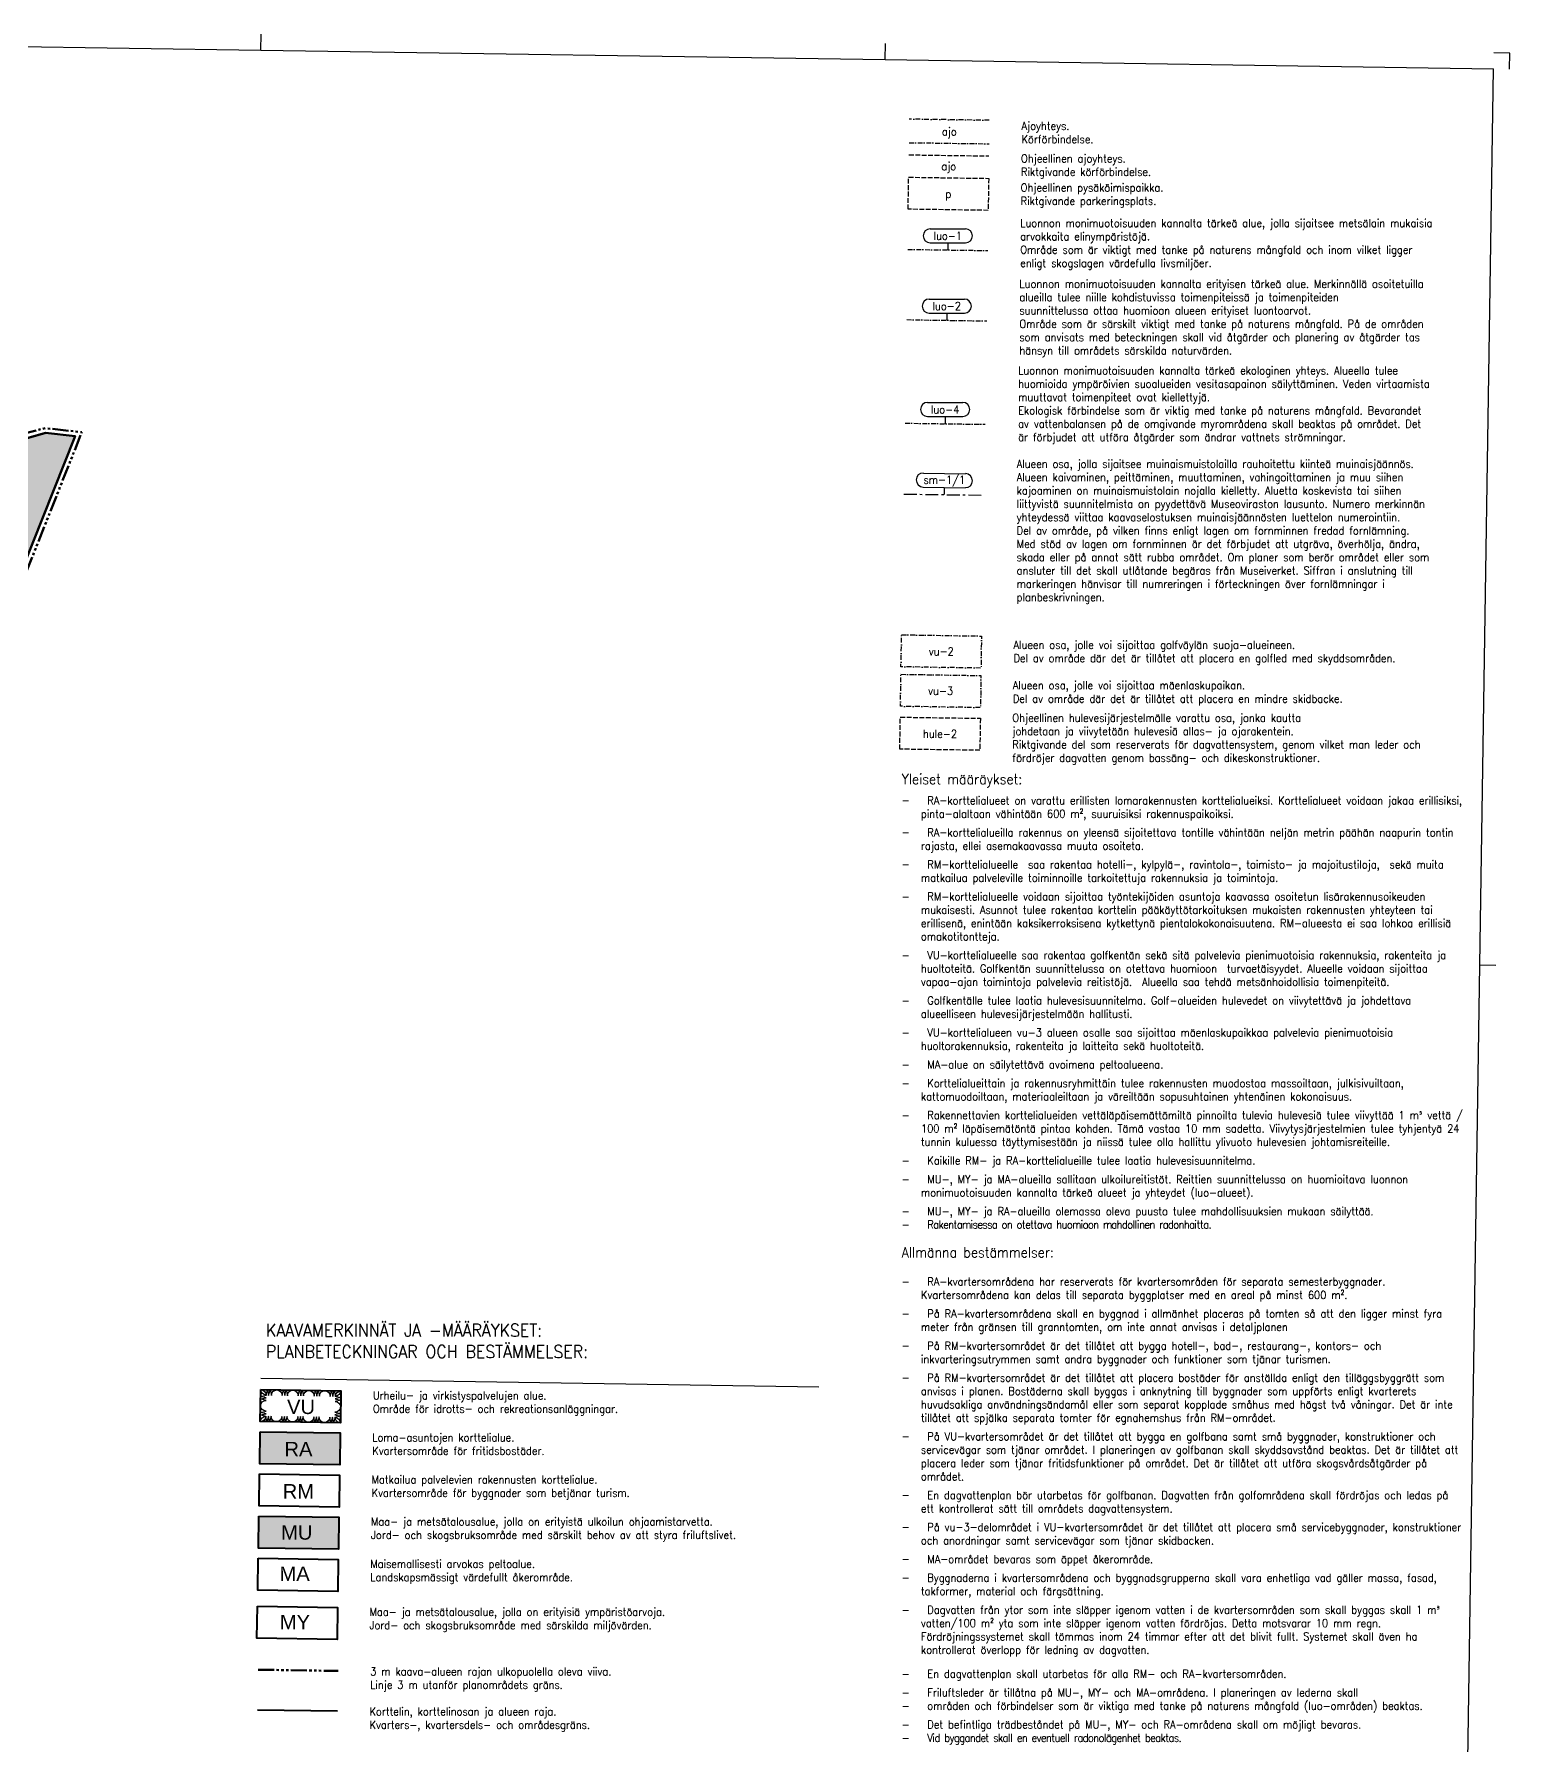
# Model space of a CAD drawing. Header units: metres. Extents: x 25522382 to 25525137, y 6684921 to 6686673.
# Drawn here: x 25524215 to 25525137, y 6685573 to 6686643 of the extents above; entities that cross this region are included whole.
import ezdxf
from ezdxf.enums import TextEntityAlignment as Align

# ---------------------------------------------------------------- set-up
doc = ezdxf.new("R2010")
doc.units = ezdxf.units.M
doc.header["$MEASUREMENT"] = 0
for name, pattern in [('AK_KAAVA-ALUE_3M', [20.5, 10, -1.5, 1.5, -1.5, 1.5, -1.5, 1.5, -1.5]), ('AK_OSA-ALUEENRAJA', [13.4, 8, -2, 1.4, -2]), ('AK_RAKENNUSALA', [5.4, 3, -1, 0.4, -1]), ('AK_RAKENNUSALA_OHJEELLINEN', [4, 3, -1])]:
    doc.linetypes.add(name, pattern=pattern)
for name, color, linetype, true_color in [('036_VU', 7, 'Continuous', 0x58a618), ('040_RA', 7, 'Continuous', 0xfcd450), ('041_RM', 7, 'Continuous', 0xfcd450), ('078_MA', 7, 'Continuous', 0xf5ec5a), ('079_MU', 7, 'Continuous', 0xa9dc92), ('080_MY', 7, 'Continuous', 0xa9dc92), ('A-VARITYS-ALUE_MU', 7, 'Continuous', 0xa9dc92)]:
    doc.layers.add(name, color=color, linetype=linetype, true_color=true_color)
for name, color, linetype, lineweight in [('084_Kort_raja', 7, 'Continuous', 50), ('AK_KAAVA-ALUE_3M', 1, 'AK_KAAVA-ALUE_3M', 50), ('AK_KORTTELINRAJA', 250, 'Continuous', 40)]:
    doc.layers.add(name, color=color, linetype=linetype, lineweight=lineweight)
for name, color, linetype in [('AK_KAAVAMERKINTA', 250, 'Continuous'), ('AK_MERKINTOJEN_SELITYS', 250, 'Continuous'), ('AK_OSA-ALUEEN_RAJA', 250, 'AK_RAKENNUSALA'), ('AK_OSA-ALUEENRAJA', 250, 'AK_OSA-ALUEENRAJA'), ('AK_PUISTO', 250, 'Continuous'), ('AK_RAAMI', 250, 'Continuous'), ('AK_RAAMI_TAITTOMERKKI', 3, 'Continuous'), ('AK_RAKENNUSALA', 250, 'AK_RAKENNUSALA'), ('AK_RAKENNUSALA_OHJEELLINEN', 250, 'AK_RAKENNUSALA_OHJEELLINEN'), ('ALUEPLIN_MA', 7, 'Continuous'), ('ALUEPLIN_MU', 7, 'Continuous'), ('ALUEPLIN_MY', 7, 'Continuous'), ('ALUEPLIN_RA', 7, 'Continuous'), ('ALUEPLIN_RM', 7, 'Continuous'), ('ALUEPLIN_VU', 7, 'Continuous'), ('täyttöMU', 7, 'Continuous'), ('täyttöR', 7, 'Continuous')]:
    doc.layers.add(name, color=color, linetype=linetype)
doc.styles.add('a2000', font='arial.ttf')
doc.styles.add('ROMANS', font='ROMANS.shx', dxfattribs={"width": 0.9})

# ---------------------------------------------------------------- blocks, each defined once
blk = doc.blocks.new('RAAMI_5C6B')
at = {"layer": 'AK_RAAMI'}
for p, q in [((787.66, 833.1), (982.62, 830.15)), ((982.62, 830.15), (1177.58, 827.19)), ((1177.58, 827.19), (1367.55, 824.31)), ((1177.58, 827.19), (1367.55, 824.31)), ((1363.3, 544.37), (1367.55, 824.31)), ((1358.99, 259.42), (1363.3, 544.37))]:
    blk.add_line(p, q, dxfattribs=at)
at = {"layer": 'AK_RAAMI_TAITTOMERKKI'}
for p, q in [((982.62, 830.15), (982.69, 835.14)), ((1177.58, 827.19), (1177.66, 832.19)), ((1363.3, 544.37), (1368.3, 544.29))]:
    blk.add_line(p, q, dxfattribs=at)
blk.add_lwpolyline([(1372.55, 824.24), (1372.62, 829.24), (1367.62, 829.31)], dxfattribs=at)
blk = doc.blocks.new('KAAVALUE_luo-1_E926')
for p, q in [((-11, 13.2), (11, 13.2)), ((-11, 4.5), (11, 4.5)), ((0, 4.5), (0, 0))]:
    blk.add_line(p, q)
for centre, start, end in [((-11, 8.9), 90, 270), ((11, 8.9), 270, 90)]:
    blk.add_arc(centre, 4.37, start, end)
at = {"style": 'ROMANS', "width": 0.9}
blk.add_attdef('KAAVA_TUNNUS', text='', height=5, dxfattribs=at).set_placement((0, 8.9), align=Align.MIDDLE)
blk = doc.blocks.new('KAAVALUE_sm-11_AA90A')
for p, q in [((-13, 13.4), (13.4, 13)), ((-13.1, 4.7), (13.3, 4.3)), ((0.1, 4.5), (0, 0))]:
    blk.add_line(p, q)
for centre, start, end in [((-13.1, 9.1), 89.1318, 269.1318), ((13.3, 8.7), 269.1318, 89.1318)]:
    blk.add_arc(centre, 4.37, start, end)
at = {"style": 'ROMANS', "width": 0.9}
blk.add_attdef('KAAVA_TUNNUS', text='', height=5, dxfattribs=at).set_placement((0.1, 8.9), align=Align.MIDDLE)
blk = doc.blocks.new('KT')
at = {"linetype": 'Continuous', "style": 'a2000', "width": 0.8, "flags": 1}
blk.add_attdef('ALA', (-0.68, -2.92), '', height=3, dxfattribs=at)
at = {"color": 0, "linetype": 'Continuous', "style": 'a2000'}
blk.add_attdef('KT', (-0.61, 0.03), '', height=6, dxfattribs=at)

msp = doc.modelspace()

# ---------------------------------------------------------------- hatches: boundary and pattern name
at = {"layer": 'täyttöMU', "true_color": 0xa9dc92}
h = msp.add_hatch(color=81, dxfattribs=at)
h.dxf.hatch_style = 2
h.paths.add_polyline_path([(25524187.5, 6686257.7), (25524241, 6686391.8), (25524222.5, 6686393.8), (25524171.7, 6686379.3), (25524150.1, 6686387.5), (25524144.2, 6686384.2), (25524143.6, 6686380.6), (25524155.5, 6686336.3), (25524171.6, 6686308.2), (25524188.3, 6686265.5)])
h = msp.add_hatch(color=81, dxfattribs=at)
h.dxf.hatch_style = 2
h.paths.add_polyline_path([(25524355.8, 6685717), (25524405.8, 6685716.3), (25524405.5, 6685696.3), (25524355.5, 6685697)])
at = {"layer": 'täyttöR', "true_color": 0xfcd450}
h = msp.add_hatch(color=41, dxfattribs=at)
h.dxf.hatch_style = 2
h.paths.add_polyline_path([(25524356.6, 6685769.7), (25524406.6, 6685768.9), (25524406.3, 6685748.9), (25524356.3, 6685749.7)])

# ---------------------------------------------------------------- linework, layer by layer
at = {"layer": '084_Kort_raja'}
msp.add_lwpolyline([(25524187.5, 6686257.7), (25524241, 6686391.8), (25524222.5, 6686393.8), (25524171.7, 6686379.3), (25524150.1, 6686387.5), (25524144.2, 6686384.2), (25524143.6, 6686380.6), (25524155.5, 6686336.3), (25524171.6, 6686308.2), (25524188.3, 6686265.5), (25524187.5, 6686257.7)], close=True, dxfattribs=at)
at = {"layer": 'A-VARITYS-ALUE_MU', "linetype": 'Continuous'}
msp.add_lwpolyline([(25524187.5, 6686257.7), (25524241, 6686391.8), (25524222.5, 6686393.8), (25524171.7, 6686379.3), (25524150.1, 6686387.5), (25524144.2, 6686384.2), (25524143.6, 6686380.6), (25524155.5, 6686336.3), (25524171.6, 6686308.2), (25524188.3, 6686265.5), (25524187.5, 6686257.7)], close=True, dxfattribs=at)
at = {"layer": 'AK_KAAVA-ALUE_3M', "color": 1, "lineweight": 50, "flags": 128}
msp.add_lwpolyline([(25522636.9, 6686088.6), (25522636.9, 6686088.6), (25522641.1, 6686088.3), (25522658.1, 6686087), (25522663.8, 6686078.9), (25522666.6, 6686069.2), (25522667.8, 6686065.5), (25522668.4, 6686063.9), (25522669.1, 6686062.4), (25522670.1, 6686060.9), (25522670.1, 6686060.8), (25522671.3, 6686059.6), (25522672.5, 6686058.5), (25522673.8, 6686057.6), (25522675.5, 6686056.9), (25522677, 6686056.4), (25522678.7, 6686056), (25522680.6, 6686055.8), (25522686.5, 6686055.3), (25522687.4, 6686055.2), (25522689.6, 6686054.9), (25522691.7, 6686054.4), (25522693.7, 6686053.9), (25522695.8, 6686053.3), (25522703.4, 6686050.5), (25522703.9, 6686050.3), (25522713.4, 6686047), (25522715.4, 6686046.2), (25522717.3, 6686045.3), (25522719.2, 6686044.3), (25522721.1, 6686043.3), (25522722.9, 6686042.1), (25522723.2, 6686041.9), (25522724.9, 6686040.6), (25522728.1, 6686037.9), (25522734, 6686032.6), (25522742.8, 6686025), (25522764.3, 6685999.5), (25522762.4, 6685984.3), (25522755.4, 6685976.6), (25522757.7, 6685971.4), (25522780.3, 6685970.7), (25522823.9, 6685996.2), (25522837.2, 6685959.7), (25522813.7, 6685916.2), (25522827.1, 6685888.6), (25522865.2, 6685867.8), (25522888.6, 6685867.1), (25522919.1, 6685921.7), (25522918.9, 6685963.9), (25522909.2, 6685994.3), (25522879.3, 6686030.7), (25522969.1, 6686038.9), (25522947.5, 6685874.7), (25522952.2, 6685871.6), (25522962.4, 6685865), (25522966.9, 6685862.1), (25522985.5, 6685850.7), (25522933.5, 6685803.3), (25523016.2, 6685740.2), (25523090.5, 6685683.5), (25523132.5, 6685726.5), (25523089.4, 6685780.9), (25523144.3, 6685827), (25523219.7, 6685889.5), (25523227.3, 6685895.8), (25523339.8, 6685990.4), (25523335.3, 6686077.1), (25523331.5, 6686152.2), (25523270.7, 6686243.4), (25523270.7, 6686243.4), (25523216.4, 6686213), (25523146.4, 6686213.4), (25523053.4, 6686300.4), (25523074.7, 6686379.7), (25523167.5, 6686424.4), (25523243.6, 6686471.6), (25523330, 6686464.3), (25523477.8, 6686259.3), (25523587.3, 6686292.8), (25523741.6, 6686414), (25523766.5, 6686406.7), (25523819.5, 6686476.4), (25523827.6, 6686487.2), (25523840.1, 6686476.1), (25523884.3, 6686470.4), (25523913.8, 6686465.6), (25523918.7, 6686463.3), (25523964.3, 6686440.9), (25524005.2, 6686431.6), (25524047.2, 6686429.4), (25524097.9, 6686410.8), (25524169.9, 6686383.7), (25524222.4, 6686396.8), (25524245.2, 6686394.3), (25524192.6, 6686261.6), (25524189.9, 6686254.7), (25524166.8, 6686196.4), (25524159.9, 6686178.9), (25524145.8, 6686143.5), (25524137.9, 6686123.5), (25524136.9, 6686121), (25524190.7, 6686087.4), (25524131.1, 6685970.5), (25524061, 6685974.8), (25523921.2, 6685983.3), (25523823.5, 6685989.2), (25523816.4, 6685989.6), (25523771.1, 6685992.3), (25523761.6, 6685981), (25523698.8, 6685905.9), (25523673.1, 6685875.1), (25523555, 6685733.7), (25523546.8, 6685447.7), (25523383.8, 6685457.8), (25523164.9, 6685569.7), (25523017.3, 6685579.8), (25523005.7, 6685580.6), (25523047.6, 6685462.3), (25523201.5, 6685371.8), (25523242.3, 6685319.7), (25523106.5, 6685212), (25523056.1, 6685283.5), (25523000.4, 6685095.9), (25522784.4, 6685384.6), (25522848.4, 6685460.8), (25522851.1, 6685550.8), (25522854.6, 6685622.4), (25522814.7, 6685668.8), (25522799.1, 6685686.9), (25522792.5, 6685694.5), (25522790.8, 6685696.5), (25522797.7, 6685704.3), (25522803.7, 6685712.3), (25522806.2, 6685718.3), (25522807.4, 6685723.7), (25522806.7, 6685726), (25522799.4, 6685732.7), (25522790.4, 6685740.4), (25522782.2, 6685752.4), (25522775.9, 6685770.2), (25522772.6, 6685785.4), (25522770.4, 6685804.3), (25522768.6, 6685825.9), (25522767.9, 6685842), (25522767.4, 6685852.5), (25522764.9, 6685863.2), (25522759.6, 6685875.4), (25522758.6, 6685878), (25522753.7, 6685889.9), (25522748.2, 6685906.2), (25522741, 6685923.3), (25522736.9, 6685930.5), (25522732.9, 6685935.1), (25522726.4, 6685938.6), (25522711.7, 6685941.6), (25522698.5, 6685943.5), (25522687.6, 6685943.1), (25522679.2, 6685939.7), (25522676.9, 6685938.7), (25522672.9, 6685951.4), (25522672.4, 6685953.1), (25522656.3, 6685964.3), (25522647.6, 6685971.6), (25522641.7, 6685979.6), (25522639, 6686000.6), (25522640.8, 6686016.6), (25522642.4, 6686028), (25522643.3, 6686034.4), (25522643.3, 6686039.2), (25522643.4, 6686049.3), (25522643.3, 6686059.7), (25522641.9, 6686069), (25522636.9, 6686088.6), (25522636.9, 6686088.6)], dxfattribs=at)
at = {"layer": 'AK_KAAVA-ALUE_3M'}
msp.add_lwpolyline([(25524355.3, 6685621), (25524405.3, 6685620.2)], dxfattribs=at)
at = {"layer": 'AK_KORTTELINRAJA'}
for points in [[(25524171.9, 6686379.4), (25524222.7, 6686393.8), (25524241, 6686391.8), (25524217.1, 6686331.5)], [(25524217.1, 6686331.5), (25524217.1, 6686331.5)]]:
    msp.add_lwpolyline(points, dxfattribs=at)
for points in [[(25524357, 6685796), (25524407, 6685795.2), (25524406.7, 6685775.2), (25524356.7, 6685776)], [(25524356.2, 6685743.3), (25524406.2, 6685742.6), (25524405.9, 6685722.6), (25524355.9, 6685723.3)], [(25524355.4, 6685690.7), (25524405.4, 6685689.9), (25524405.1, 6685669.9), (25524355.1, 6685670.7)], [(25524354.9, 6685660.7), (25524404.9, 6685659.9), (25524404.6, 6685639.9), (25524354.6, 6685640.7)]]:
    msp.add_lwpolyline(points, close=True, dxfattribs=at)
at = {"layer": 'AK_KORTTELINRAJA', "color": 7, "lineweight": 40}
for points in [[(25524356.6, 6685769.7), (25524406.6, 6685768.9), (25524406.3, 6685748.9), (25524356.3, 6685749.7)], [(25524355.8, 6685717), (25524405.8, 6685716.3), (25524405.5, 6685696.3), (25524355.5, 6685697)]]:
    msp.add_lwpolyline(points, close=True, dxfattribs=at)
at = {"layer": 'AK_KORTTELINRAJA', "flags": 128}
msp.add_lwpolyline([(25524354.9, 6685596), (25524404.9, 6685595.2)], dxfattribs=at)
at = {"layer": 'AK_MERKINTOJEN_SELITYS'}
msp.add_lwpolyline([(25524357, 6685803.1), (25524705.6, 6685797.8)], dxfattribs=at)
at = {"layer": 'AK_OSA-ALUEEN_RAJA', "color": 7, "flags": 128}
for points in [[(25524757.2, 6686267.7), (25524807.1, 6686266.9), (25524806.8, 6686246.9), (25524756.8, 6686247.7), (25524757.2, 6686267.7)], [(25524756.8, 6686243), (25524806.8, 6686242.2), (25524806.5, 6686222.2), (25524756.5, 6686223), (25524756.8, 6686243)]]:
    msp.add_lwpolyline(points, dxfattribs=at)
at = {"layer": 'AK_OSA-ALUEENRAJA'}
msp.add_lwpolyline([(25524758.7, 6686355.6), (25524808.7, 6686354.9)], dxfattribs=at)
at = {"layer": 'AK_PUISTO'}
for points in [[(25524356.8, 6685786, -0.409828), (25524360.4, 6685789.3), (25524356.9, 6685790.2), (25524360.4, 6685790.9), (25524356.9, 6685791.8), (25524360.4, 6685792.6, -0.409828), (25524357, 6685796, -0.409828)], [(25524357, 6685796, -0.409828), (25524360.3, 6685792.4), (25524361.2, 6685795.9), (25524361.9, 6685792.4), (25524362.8, 6685795.9), (25524363.6, 6685792.4, -0.409828), (25524367, 6685795.8, -0.409828)], [(25524367, 6685795.8, -0.409828), (25524370.3, 6685792.3), (25524371.2, 6685795.8), (25524371.9, 6685792.3), (25524372.8, 6685795.8), (25524373.6, 6685792.2, -0.409828), (25524377, 6685795.7, -0.409828)], [(25524377, 6685795.7, -0.409828), (25524380.3, 6685792.1), (25524381.1, 6685795.6), (25524381.9, 6685792.1), (25524382.8, 6685795.6), (25524383.6, 6685792.1, -0.409828), (25524387, 6685795.5, -0.409828)], [(25524387, 6685795.5, -0.409828), (25524390.3, 6685792), (25524391.1, 6685795.5), (25524391.9, 6685792), (25524392.8, 6685795.4), (25524393.6, 6685791.9, -0.409828), (25524397, 6685795.4, -0.409828)], [(25524397, 6685795.4, -0.409828), (25524400.3, 6685791.8), (25524401.1, 6685795.3), (25524401.9, 6685791.8), (25524402.8, 6685795.3), (25524403.6, 6685791.8, -0.409828), (25524407, 6685795.2, -0.409828)], [(25524407, 6685795.2, -0.409828), (25524403.4, 6685792), (25524406.9, 6685791.1), (25524403.4, 6685790.3), (25524406.9, 6685789.4), (25524403.4, 6685788.6, -0.409828), (25524406.8, 6685785.2, -0.409828)], [(25524356.7, 6685776, -0.409828), (25524360.2, 6685779.3), (25524356.7, 6685780.2), (25524360.3, 6685780.9), (25524356.8, 6685781.8), (25524360.3, 6685782.6, -0.409828), (25524356.8, 6685786, -0.409828)], [(25524366.7, 6685775.8, -0.409828), (25524363.4, 6685779.4), (25524362.5, 6685775.9), (25524361.7, 6685779.4), (25524360.8, 6685775.9), (25524360.1, 6685779.4, -0.409828), (25524356.7, 6685776, -0.409828)], [(25524376.7, 6685775.7, -0.409828), (25524373.4, 6685779.2), (25524372.5, 6685775.8), (25524371.7, 6685779.3), (25524370.8, 6685775.8), (25524370.1, 6685779.3, -0.409828), (25524366.7, 6685775.8, -0.409828)], [(25524386.7, 6685775.5, -0.409828), (25524383.4, 6685779.1), (25524382.5, 6685775.6), (25524381.7, 6685779.1), (25524380.8, 6685775.6), (25524380.1, 6685779.1, -0.409828), (25524376.7, 6685775.7, -0.409828)], [(25524396.7, 6685775.4, -0.409828), (25524393.4, 6685778.9), (25524392.5, 6685775.5), (25524391.7, 6685779), (25524390.8, 6685775.5), (25524390.1, 6685779, -0.409828), (25524386.7, 6685775.5, -0.409828)], [(25524406.7, 6685775.2, -0.409828), (25524403.4, 6685778.8), (25524402.5, 6685775.3), (25524401.7, 6685778.8), (25524400.8, 6685775.3), (25524400.1, 6685778.8, -0.409828), (25524396.7, 6685775.4, -0.409828)], [(25524406.8, 6685785.2, -0.409828), (25524403.3, 6685782), (25524406.8, 6685781.1), (25524403.3, 6685780.3), (25524406.7, 6685779.4), (25524403.2, 6685778.6, -0.409828), (25524406.7, 6685775.2, -0.409828)]]:
    msp.add_lwpolyline(points, format="xyb", dxfattribs=at)
at = {"layer": 'AK_RAKENNUSALA'}
for p, q in [((25524812, 6686589.2), (25524762, 6686589.9)), ((25524761.9, 6686575.2), (25524811.9, 6686574.5)), ((25524761.1, 6686508.5), (25524811, 6686507.8))]:
    msp.add_line(p, q, dxfattribs=at)
for points in [[(25524760.4, 6686464.6), (25524810.4, 6686463.8)], [(25524759.4, 6686399.9), (25524809.4, 6686399.2)]]:
    msp.add_lwpolyline(points, dxfattribs=at)
at = {"layer": 'AK_RAKENNUSALA_OHJEELLINEN'}
for p, q in [((25524761.8, 6686567.6), (25524811.8, 6686566.9)), ((25524761.6, 6686553.6), (25524811.6, 6686552.9))]:
    msp.add_line(p, q, dxfattribs=at)
for points in [[(25524761.6, 6686553.6), (25524811.6, 6686552.9), (25524811.3, 6686532.9), (25524761.3, 6686533.6), (25524761.6, 6686553.6)], [(25524756.4, 6686216.2), (25524806.4, 6686215.5), (25524806.1, 6686195.5), (25524756.1, 6686196.2), (25524756.4, 6686216.2)]]:
    msp.add_lwpolyline(points, dxfattribs=at)
at = {"layer": 'ALUEPLIN_MA', "lineweight": 40}
msp.add_lwpolyline([(25524355.4, 6685690.7), (25524405.4, 6685689.9), (25524405.1, 6685669.9), (25524355.1, 6685670.7)], close=True, dxfattribs=at)
at = {"layer": 'ALUEPLIN_MU'}
msp.add_lwpolyline([(25524355.8, 6685717), (25524405.8, 6685716.3), (25524405.5, 6685696.3), (25524355.5, 6685697)], close=True, dxfattribs=at)
at = {"layer": 'ALUEPLIN_MY', "lineweight": 40}
msp.add_lwpolyline([(25524354.9, 6685660.7), (25524404.9, 6685659.9), (25524404.6, 6685639.9), (25524354.6, 6685640.7)], close=True, dxfattribs=at)
at = {"layer": 'ALUEPLIN_RA'}
msp.add_lwpolyline([(25524356.6, 6685769.7), (25524406.6, 6685768.9), (25524406.3, 6685748.9), (25524356.3, 6685749.7)], close=True, dxfattribs=at)
at = {"layer": 'ALUEPLIN_RM', "lineweight": 40}
msp.add_lwpolyline([(25524356.2, 6685743.3), (25524406.2, 6685742.6), (25524405.9, 6685722.6), (25524355.9, 6685723.3)], close=True, dxfattribs=at)
at = {"layer": 'ALUEPLIN_VU', "lineweight": 40}
msp.add_lwpolyline([(25524357, 6685796), (25524407, 6685795.2), (25524406.7, 6685775.2), (25524356.7, 6685776)], close=True, dxfattribs=at)

# ---------------------------------------------------------------- block references
at = {"layer": '036_VU', "color": 7, "xscale": 1.5, "yscale": 1.5, "zscale": 1.5}
msp.add_blockref('KT', (25524374.3, 6685780.7), dxfattribs=at).add_auto_attribs({'KT': 'VU'})
at = {"layer": '040_RA', "color": 7, "xscale": 1.5, "yscale": 1.5, "zscale": 1.5}
msp.add_blockref('KT', (25524372.7, 6685754.3), dxfattribs=at).add_auto_attribs({'KT': 'RA'})
at = {"layer": '041_RM', "color": 7, "xscale": 1.5, "yscale": 1.5, "zscale": 1.5}
msp.add_blockref('KT', (25524371.6, 6685727.9), dxfattribs=at).add_auto_attribs({'KT': 'RM'})
at = {"layer": '078_MA', "color": 7, "xscale": 1.5, "yscale": 1.5, "zscale": 1.5}
msp.add_blockref('KT', (25524369.6, 6685676.4), dxfattribs=at).add_auto_attribs({'KT': 'MA'})
at = {"layer": '079_MU', "color": 7, "xscale": 1.5, "yscale": 1.5, "zscale": 1.5}
msp.add_blockref('KT', (25524370.6, 6685702.2), dxfattribs=at).add_auto_attribs({'KT': 'MU'})
at = {"layer": '080_MY', "color": 7, "xscale": 1.5, "yscale": 1.5, "zscale": 1.5}
msp.add_blockref('KT', (25524369.8, 6685646.2), dxfattribs=at).add_auto_attribs({'KT': 'MY'})
at = {"layer": 'AK_KAAVAMERKINTA'}
for name, p, values in [('KAAVALUE_luo-1_E926', (25524786.1, 6686508.1), {'KAAVA_TUNNUS': 'luo-1'}), ('KAAVALUE_luo-1_E926', (25524785.4, 6686464.2), {'KAAVA_TUNNUS': 'luo-2'}), ('KAAVALUE_luo-1_E926', (25524784.4, 6686399.6), {'KAAVA_TUNNUS': 'luo-4'}), ('KAAVALUE_sm-11_AA90A', (25524783.8, 6686355.3), {'KAAVA_TUNNUS': 'sm-1/1'})]:
    msp.add_blockref(name, p, dxfattribs=at).add_auto_attribs(values)
at = {"layer": 'AK_RAAMI', "xscale": 2, "yscale": 2, "zscale": 2}
msp.add_blockref('RAAMI_5C6B', (25522391.8, 6684972.7), dxfattribs=at)

# ---------------------------------------------------------------- texts
at = {"layer": 'AK_KAAVAMERKINTA', "style": 'ROMANS', "width": 0.9}
for p in [(25524787, 6686581.4), (25524786.7, 6686559.7)]:
    msp.add_text('ajo', height=5, dxfattribs=at).set_placement(p, align=Align.MIDDLE)
for s, p in [('p', (25524786.4, 6686540.7)), ('vu-2', (25524782, 6686254.8)), ('vu-3', (25524781.6, 6686230.1)), ('hule-2', (25524781.2, 6686203.3))]:
    msp.add_text(s, height=5, dxfattribs=at).set_placement(p, align=Align.CENTER)
at = {"layer": 'AK_MERKINTOJEN_SELITYS', "char_height": 5, "attachment_point": 1, "style": 'ROMANS'}
for s, insert in [('Ajoyhteys.\\PKörförbindelse.', (25524832.1, 6686588.2)), ('Ohjeellinen ajoyhteys.\\PRiktgivande körförbindelse.', (25524831.8, 6686567.8)), ('Ohjeellinen pysäköimispaikka.\\PRiktgivande parkeringsplats.', (25524831.6, 6686549.6)), ('Alueen osa, jolle voi sijoittaa golfväylän suoja-alueineen.\\PDel av område där det är tillåtet att placera en golfled med skyddsområden.', (25524827.1, 6686263.9)), ('Alueen osa, jolle voi sijoittaa mäenlaskupaikan.\\PDel av område där det är tillåtet att placera en mindre skidbacke.', (25524826.7, 6686238.6)), ('Urheilu- ja virkistyspalvelujen alue.\\POmråde för idrotts- och rekreationsanläggningar.', (25524427, 6685794.9)), ('Loma-asuntojen korttelialue.\\PKvartersområde för fritidsbostäder.', (25524426.6, 6685768.6)), ('Matkailua palvelevien rakennusten korttelialue.\\PKvartersområde för byggnader som betjänar turism.', (25524426.2, 6685742.3)), ('Maisemallisesti arvokas peltoalue.\\PLandskapsmässigt värdefullt åkerområde.', (25524425.4, 6685689.6)), ('Maa- ja metsätalousalue, jolla on erityisiä ympäristöarvoja.\\PJord- och skogsbruksområde med särskilda miljövärden.', (25524424.9, 6685659.6)), ('3 m kaava-alueen rajan ulkopuolella oleva viiva.\\PLinje 3 m utanför planområdets gräns.', (25524425.3, 6685622.4)), ('Korttelin, korttelinosan ja alueen raja.\\PKvarters-, kvartersdels- och områdesgräns.', (25524424.9, 6685597.4))]:
    msp.add_mtext(s, dxfattribs=dict(at, insert=insert))
at = {"layer": 'AK_MERKINTOJEN_SELITYS', "attachment_point": 1, "style": 'ROMANS'}
for s, insert, char_height, width in [('Luonnon monimuotoisuuden kannalta tärkeä alue, jolla sijaitsee metsälain mukaisia arvokkaita elinympäristöjä.\\POmråde som är viktigt med tanke på naturens mångfald och inom vilket ligger enligt skogslagen värdefulla livsmiljöer.', (25524831.3, 6686527.5), 5, 280), ('Luonnon monimuotoisuuden kannalta erityisen tärkeä alue. Merkinnällä osoitetuilla alueilla tulee niille kohdistuvissa toimenpiteissä ja toimenpiteiden\\Psuunnittelussa ottaa huomioon alueen erityiset luontoarvot.\\POmråde som är särskilt viktigt med tanke på naturens mångfald. På de områden som anvisats med beteckningen skall vid åtgärder och planering av åtgärder tas hänsyn till områdets särskilda naturvärden.', (25524830.8, 6686489.5), 5, 280), ('Luonnon monimuotoisuuden kannalta tärkeä ekologinen yhteys. Alueella tulee huomioida ympäröivien suoalueiden vesitasapainon säilyttäminen. Veden virtaamista muuttavat toimenpiteet ovat kiellettyjä.{\\C2;\\P}Ekologisk förbindelse som är viktig med tanke på naturens mångfald. Bevarandet av vattenbalansen på de omgivande myrområdena skall beaktas på området. Det är förbjudet att utföra åtgärder som ändrar vattnets strömningar.', (25524830, 6686435.4), 5, 280), ('Alueen osa, jolla sijaitsee muinaismuistolailla rauhoitettu kiinteä muinaisjäännös. Alueen kaivaminen, peittäminen, muuttaminen, vahingoittaminen ja muu siihen kajoaminen on muinaismuistolain nojalla kielletty. Aluetta koskevista tai siihen liittyvistä suunnitelmista on pyydettävä Museoviraston lausunto. Numero merkinnän yhteydessä viittaa kaavaselostuksen muinaisjäännösten luettelon numerointiin.\\PDel av område, på vilken finns enligt lagen om fornminnen fredad fornlämning. {\\C2;\\P}Med stöd av lagen om fornminnen är det förbjudet att utgräva, överhölja, ändra, skada eller på annat sätt rubba området. Om planer som berör området eller som ansluter till det skall utlåtande begäras från Museiverket. Siffran i anslutning till markeringen hänvisar till numreringen i förteckningen över fornlämningar i planbeskrivningen.', (25524829.1, 6686377), 5, 280), ('Ohjeellinen hulevesijärjestelmälle varattu osa, jonka kautta ^Jjohdetaan ja viivytetään hulevesiä allas- ja ojarakentein.\\PRiktgivande del som reserverats för dagvattensystem, genom vilket man leder och fördröjer dagvatten genom bassäng- och dikeskonstruktioner.', (25524826.4, 6686218.3), 5, 280), ('{\\H1.6x;Yleiset määräykset:\\P\\H0.3125x;\\P\\pi-12,l12;\\H2.5x;-^IRA-korttelialueet on varattu erillisten lomarakennusten korttelialueiksi. Korttelialueet voidaan jakaa erillisiksi, pinta-alaltaan vähintään 600 m², suuruisiksi rakennuspaikoiksi. \\P\\pi0,l0;\\H0.4x;\\P\\pi-12,l12;\\H2.5x;-^IRA-korttelialueilla rakennus on yleensä sijoitettava tontille vähintään neljän metrin päähän naapurin tontin rajasta, ellei asemakaavassa muuta osoiteta.\\P\\pi0,l0;\\H0.4x;\\P\\pi-12,l12;\\H2.5x;-^IRM-korttelialueelle  saa rakentaa hotelli-, kylpylä-, ravintola-, toimisto- ja majoitustiloja,  sekä muita matkailua palveleville toiminnoille tarkoitettuja rakennuksia ja toimintoja. \\P\\pi0,l0;\\H0.4x;\\P\\pi-12,l12;\\H2.5x;-^IRM-korttelialueelle voidaan sijoittaa työntekijöiden asuntoja kaavassa osoitetun lisärakennusoikeuden mukaisesti. Asunnot tulee rakentaa korttelin pääkäyttötarkoituksen mukaisten rakennusten yhteyteen tai erillisenä, enintään kaksikerroksisena kytkettynä pientalokokonaisuutena. RM-alueesta ei saa lohkoa erillisiä omakotitontteja. \\P\\pi0,l0;\\H0.4x;\\P\\pi-12,l12;\\H2.5x;-^IVU-korttelialueelle saa rakentaa golfkentän sekä sitä palvelevia pienimuotoisia rakennuksia, rakenteita ja huoltoteitä. Golfkentän suunnittelussa on otettava huomioon  turvaetäisyydet. Alueelle voidaan sijoittaa vapaa-ajan toimintoja palvelevia reitistöjä.  Alueella saa tehdä metsänhoidollisia toimenpiteitä.\\P\\pi0,l0;\\H0.4x;\\P\\pi-12,l12;\\H2.5x;-^IGolfkentälle tulee laatia hulevesisuunnitelma. Golf-alueiden hulevedet on viivytettävä ja johdettava alueelliseen hulevesijärjestelmään hallitusti.\\P\\pi0,l0;\\H0.4x;\\P\\pi-12,l12;\\H2.5x;-^IVU-korttelialueen vu-3 alueen osalle saa sijoittaa mäenlaskupaikkaa palvelevia pienimuotoisia huoltorakennuksia, rakenteita ja laitteita sekä huoltoteitä. \\P\\pi0,l0;\\H0.4x;\\P\\pi-12,l12;\\H2.5x;-^IMA-alue on säilytettävä avoimena peltoalueena. \\P\\pi0,l0;\\H0.4x;\\P\\pi-12,l12;\\H2.5x;-^IKorttelialueittain ja rakennusryhmittäin tulee rakennusten muodostaa massoiltaan, julkisivuiltaan, kattomuodoiltaan, materiaaleiltaan ja väreiltään sopusuhtainen yhtenäinen kokonaisuus.\\P\\pi0,l0;\\H0.4x;\\P\\pi-12,l12;\\H2.5x;-^IRakennettavien korttelialueiden vettäläpäisemättömiltä pinnoilta tulevia hulevesiä tulee viivyttää 1 m\\fISOCPEUR|b0|i0|c0|p34;³\\Fromans|c0; vettä / 100 m² läpäisemätöntä pintaa kohden. Tämä vastaa 10 mm sadetta. Viivytysjärjestelmien tulee tyhjentyä 24 tunnin kuluessa täyttymisestään ja niissä tulee olla hallittu ylivuoto hulevesien johtamisreiteille.\\P\\pi0,l0;\\H0.4x;\\P\\pi-12,l12;\\H2.5x;-^IKaikille RM- ja RA-korttelialueille tulee laatia hulevesisuunnitelma.\\P\\pi0,l0;\\H0.4x;\\P\\pi-12,l12;\\H2.5x;-^IMU-, MY- ja MA-alueilla sallitaan ulkoilureitistöt. Reittien suunnittelussa on huomioitava luonnon monimuotoisuuden kannalta tärkeä alueet ja yhteydet (luo-alueet).\\P\\pi0,l0;\\H0.4x;\\P\\pi-12,l12;\\H2.5x;-^IMU-, MY- ja RA-alueilla olemassa oleva puusto tulee mahdollisuuksien mukaan säilyttää.\\P\\T0.9;-^IRakentamisessa on otettava huomioon mahdollinen radonhaitta.\\T1;\\P\\pi0,l0;\\P\\H1.28x;Allmänna bestämmelser:\\P\\H0.78125x;\\P\\pi-12,l12;-^IRA-kvartersområdena har reserverats för kvartersområden för separata semesterbyggnader. Kvartersområdena kan delas till separata byggplatser med en areal på minst 600 m².\\P\\pi0,l0;\\H0.4x;\\P\\pi-12,l12;\\H2.5x;-^IPå RA-kvartersområdena skall en byggnad i allmänhet placeras på tomten så att den ligger minst fyra meter från gränsen till granntomten, om inte annat anvisas i detaljplanen\\P\\pi0,l0;\\H0.4x;\\P\\pi-12,l12;\\H2.5x;-^IPå RM-kvartersområdet är det tillåtet att bygga hotell-, bad-, restaurang-, kontors- och inkvarteringsutrymmen samt andra byggnader och funktioner som tjänar turismen.\\P\\pi0,l0;\\H0.4x;\\P\\pi-12,l12;\\H2.5x;-^IPå RM-kvartersområdet är det tillåtet att placera bostäder för anställda enligt den tilläggsbyggrätt som anvisas i planen. Bostäderna skall byggas i anknytning till byggnader som uppförts enligt kvarterets huvudsakliga användningsändamål eller som separat kopplade småhus med högst två våningar. Det är inte tillåtet att spjälka separata tomter för egnahemshus från RM-området.\\H0.99998x;\\P\\pi0,l0;\\H0.4x;\\P\\pi-12,l12;\\H2.5x;-^IPå VU-kvartersområdet är det tillåtet att bygga en golfbana samt små byggnader, konstruktioner och servicevägar som tjänar området. I planeringen av golfbanan skall skyddsavstånd beaktas. Det är tillåtet att placera leder som tjänar fritidsfunktioner på området. Det är tillåtet att utföra skogsvårdsåtgärder på området.\\P\\pi0,l0;\\H0.40001x;\\P\\pi-12,l12;\\H2.5x;-^IEn dagvattenplan bör utarbetas för golfbanan. Dagvatten från golfområdena skall fördröjas och ledas på ett kontrollerat sätt till områdets dagvattensystem.\\P\\pi0,l0;\\H0.39999x;\\P\\pi-12,l12;\\H2.5x;-^IPå vu-3-delområdet i VU-kvartersområdet är det tillåtet att placera små servicebyggnader, konstruktioner och anordningar samt servicevägar som tjänar skidbacken.\\P\\pi0,l0;\\H0.4x;\\P\\pi-12,l12;\\H2.5x;-^IMA-området bevaras som öppet åkerområde.\\P\\pi0,l0;\\H0.4x;\\P\\pi-12,l12;\\H2.5x;-^IByggnaderna i kvartersområdena och byggnadsgrupperna skall vara enhetliga vad gäller massa, fasad, takformer, material och färgsättning.\\P\\pi0,l0;\\H0.4x;\\P\\pi-12,l12;\\H2.5x;-^IDagvatten från ytor som inte släpper igenom vatten i de kvartersområden som skall byggas skall 1 m\\fISOCPEUR|b0|i0|c0|p34;³\\Fromans|c0; vatten/100 m² yta som inte släpper igenom vatten fördröjas. Detta motsvarar 10 mm regn. Fördröjningssystemet skall tömmas inom 24 timmar efter att det blivit fullt. Systemet skall även ha kontrollerat överlopp för ledning av dagvatten.\\P\\pi0,l0;\\H0.4x;\\P\\P\\pi-12,l12;\\H2.5001x;-^IEn dagvattenplan skall utarbetas för alla RM- och RA-kvartersområden.\\H0.99998x;\\P\\pi0,l0;\\H0.39999x;\\P\\pi-12,l12;\\H2.5001x;-^IFriluftsleder är tillåtna på MU-, MY- och MA-områdena. I planeringen av lederna skall\\P-^Iområden och förbindelser som är viktiga med tanke på naturens mångfald (luo-områden) beaktas.\\P\\pi0,l0;\\H0.39999x;\\P\\pi-12,l12;\\H2.5001x;-^IDet befintliga trädbeståndet på MU-, MY- och RA-områdena skall om möjligt bevaras.\\P\\T0.9;-^IVid byggandet skall en eventuell radonolägenhet beaktas\\T1;.}', (25524757.3, 6686180.7), 4, 350), ('Maa- ja metsätalousalue, jolla on erityistä ulkoilun ohjaamistarvetta.\\PJord- och skogsbruksområde med särskilt behov av att styra friluftslivet.', (25524425.8, 6685716), 5, 280)]:
    msp.add_mtext(s, dxfattribs=dict(at, insert=insert, char_height=char_height, width=width))
at = {"layer": 'AK_MERKINTOJEN_SELITYS', "insert": (25524360.2, 6685837.1), "char_height": 15, "attachment_point": 1, "style": 'ROMANS'}
msp.add_mtext_dynamic_manual_height_columns('{\\H0.53332x;KAAVAMERKINNÄT JA -MÄÄRÄYKSET:\\PPLANBETECKNINGAR OCH BESTÄMMELSER:}', width=345.37, gutter_width=25, heights=[236], dxfattribs=at)

doc.saveas('drawing.dxf')
